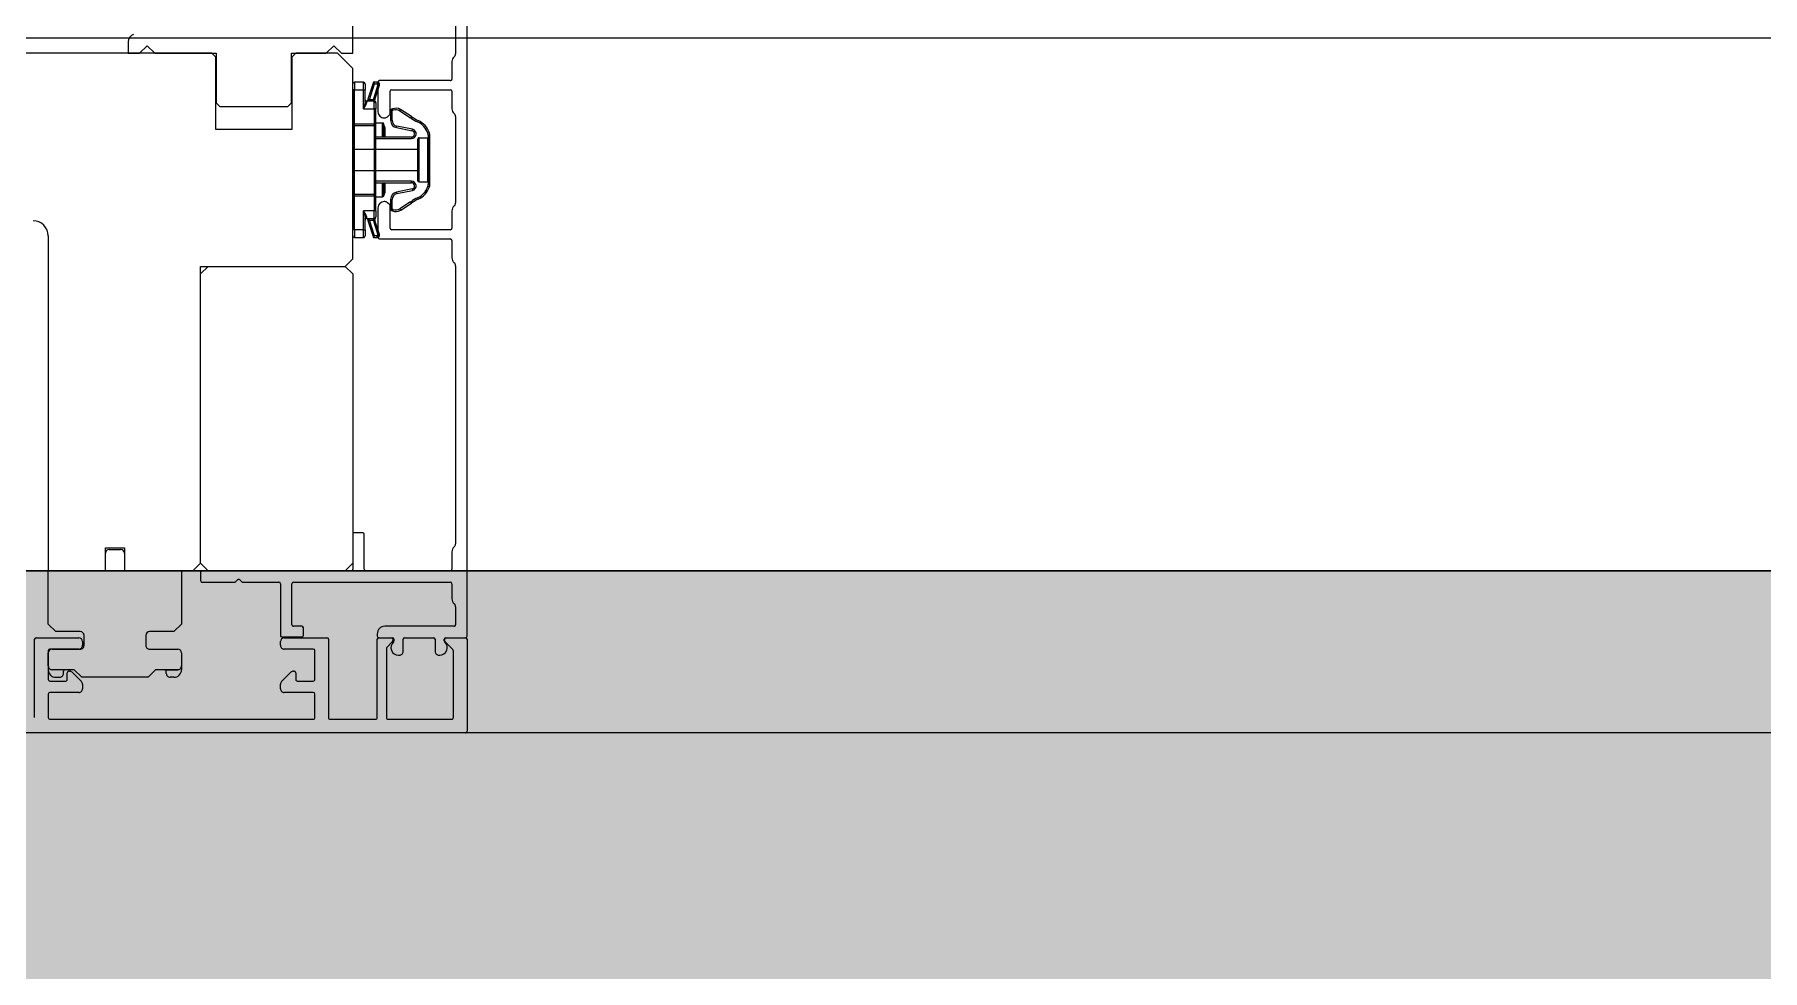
# Model space of a CAD drawing. Header units: metres. Extents: x 0.003 to 0.843, y 0.003 to 0.597.
# Drawn here: x 0.529424 to 0.533962, y 0.162189 to 0.164649 of the extents above; entities that cross this region are included whole.
import ezdxf

# ---------------------------------------------------------------- set-up
doc = ezdxf.new("R2010")
doc.units = ezdxf.units.M
for name, pattern in [('AUSGEZOGEN', [0]), ('STRICHLINIE', [19.049999999999997, 12.7, -6.35]), ('STRICHPUNKT', [25.4, 12.7, -6.35, 0, -6.35])]:
    doc.linetypes.add(name, pattern=pattern)
for name, color, linetype, lineweight in [('Bodenplatte', 7, 'AUSGEZOGEN', 18), ('Decke', 7, 'AUSGEZOGEN', 35), ('Fenster', 7, 'AUSGEZOGEN', 18), ('Wand Beton bewehrt', 7, 'AUSGEZOGEN', 35)]:
    doc.layers.add(name, color=color, linetype=linetype, lineweight=lineweight)

msp = doc.modelspace()

# ---------------------------------------------------------------- hatches: boundary and pattern name
at = {"layer": 'Bodenplatte', "linetype": 'AUSGEZOGEN', "lineweight": 13}
msp.add_hatch(color=71, dxfattribs=at).paths.add_polyline_path([(0.3183599929511546, 0.1632399964183569), (0.3183599929511546, 0.1616399964541197), (0.6303599859774118, 0.1616399964541197), (0.6303599859774118, 0.1632399964183569)])

# ---------------------------------------------------------------- linework, layer by layer
at = {"layer": 'Bodenplatte', "color": 92, "linetype": 'STRICHLINIE', "lineweight": 18}
msp.add_line((0.6303599859774118, 0.1632399964183569), (0.3183599929511546, 0.1632399964183569), dxfattribs=at)
at = {"layer": 'Decke', "color": 92, "linetype": 'STRICHPUNKT', "lineweight": 18}
msp.add_line((0.6303599859774118, 0.1632399964183569), (0.3183599929511546, 0.1632399964183569), dxfattribs=at)
at = {"layer": 'Fenster', "color": 7, "linetype": 'AUSGEZOGEN', "lineweight": 13}
for p, q in [((0.5302599724494925, 0.1645999891853803), (0.5302599731452542, 0.1649999891764383)), ((0.5305599689498419, 0.1630679886951812), (0.5305599723034137, 0.1649959886550364)), ((0.530529795037991, 0.1648659887104314), (0.5305299716122129, 0.1645987349471361)), ((0.529669972515517, 0.1646303661224829), (0.5296699724626809, 0.1645999902116282)), ((0.5296999724620102, 0.1645999901594464), (0.5297199724963512, 0.1646199901242108)), ((0.5297199724963512, 0.1646199901242108), (0.5297399724611159, 0.1645999900898701)), ((0.5301899724510573, 0.1645999893071376), (0.5302099724853983, 0.1646199892719028)), ((0.5302099724853983, 0.1646199892719028), (0.530229972450163, 0.1645999892375621)), ((0.5298899724577631, 0.1645999898290416), (0.5290999724821988, 0.1645999912049847)), ((0.5296699724626809, 0.1645999902116282), (0.5296999724620102, 0.1645999901594464)), ((0.5297399724611159, 0.1645999900898701), (0.5299009724575172, 0.1645999898098262)), ((0.5298999724401456, 0.164589989811871), (0.5298899724577631, 0.1645999898290416)), ((0.5298999721096588, 0.1643999898161183), (0.5298999724401456, 0.164589989811871)), ((0.5299009724575172, 0.1645999898098262), (0.5299009722313948, 0.1644699898127319)), ((0.5300989722269689, 0.1644699894683299), (0.5300989724530915, 0.1645999894654237)), ((0.5300989724530915, 0.1645999894654237), (0.5301899724510573, 0.1645999893071376)), ((0.5301099724528455, 0.1645999894463726), (0.5300999724356749, 0.1645899894639897)), ((0.5300999724356749, 0.1645899894639897), (0.530099972105188, 0.1643999894682375)), ((0.5302199724526907, 0.1645999892544792), (0.5301099724528455, 0.1645999894463726)), ((0.5302599723822204, 0.1645599891855941), (0.5302199724526907, 0.1645999892544792)), ((0.530229972450163, 0.1645999892375621), (0.5302599724494925, 0.1645999891853803)), ((0.5302599715125182, 0.1640599891956254), (0.5302599723822204, 0.1645599891855941)), ((0.5305199715768849, 0.1645782410634097), (0.5305199714970861, 0.1645322410644381)), ((0.5302599714681053, 0.1645039083174234), (0.5302599714960099, 0.1645199083170656)), ((0.5302639715028967, 0.1645239083099996), (0.5302639714680158, 0.1645039083104466)), ((0.5302879715023603, 0.1645239082681424), (0.5302639715028967, 0.1645239083099996)), ((0.5302879714674792, 0.1645039082685894), (0.5302879715023603, 0.1645239082681424)), ((0.530291971495295, 0.1645199082612553), (0.5302919714673898, 0.1645039082616131)), ((0.5303142320869751, 0.1645239082223421), (0.5302996745813453, 0.1644791453213657)), ((0.5303034784785885, 0.1644779082421255), (0.530317137443103, 0.1645199082173649)), ((0.5303258734397129, 0.1645172896658701), (0.5303137856982156, 0.164480121047192)), ((0.5303239715015557, 0.1645239082053559), (0.5303142320869751, 0.1645239082223421)), ((0.5303142320869751, 0.1645239082223421), (0.530317137443103, 0.1645199082173649)), ((0.530317137443103, 0.1645199082173649), (0.5303239714945794, 0.1645199082054455)), ((0.530317589595459, 0.1644788839679518), (0.5303296773369561, 0.16451605258663)), ((0.5303239715015557, 0.1645239082053559), (0.5303239714945794, 0.1645199082054455)), ((0.5303296773369561, 0.16451605258663), (0.5303258734397129, 0.1645172896658701)), ((0.5303259714051068, 0.1645242414019613), (0.5303259712693639, 0.1644462414041395)), ((0.5305159714902364, 0.1645282410714663), (0.5303299714119734, 0.1645282413949094)), ((0.5299009722313948, 0.1644699898127319), (0.5299109722137773, 0.1644599897955618)), ((0.530088972209798, 0.1644599894859476), (0.5300989722269689, 0.1644699894683299)), ((0.5302599714681053, 0.1645039083174234), (0.5302599713115473, 0.1644141419279395)), ((0.5302639714680158, 0.1645039083104466), (0.5302599714681053, 0.1645039083174234)), ((0.530263971311458, 0.1644141419209641), (0.5302639714680158, 0.1645039083104466)), ((0.5302639714680158, 0.1645039083104466), (0.5302879714674792, 0.1645039082685894)), ((0.5302879713802764, 0.164453908269707), (0.5302879714674792, 0.1645039082685894)), ((0.5302879714674792, 0.1645039082685894), (0.5302919714673898, 0.1645039082616131)), ((0.5302915465979681, 0.1644677762110109), (0.5302905704868763, 0.1644633118886191)), ((0.5302919714113856, 0.1644717968061509), (0.5302915465979681, 0.1644677762110109)), ((0.5302919714113856, 0.1644717968061509), (0.5302919714673898, 0.1645039082616131)), ((0.5302931695743422, 0.1644617446135117), (0.5302951217874416, 0.1644654648801857)), ((0.5302951217874416, 0.1644654648801857), (0.5302959714060964, 0.1644688153752718)), ((0.5303159714145317, 0.1644739082204265), (0.5302959714149788, 0.1644739082553074)), ((0.5302959714149788, 0.1644739082553074), (0.5302959714060964, 0.1644688153752718)), ((0.5302996745813453, 0.1644791453213657), (0.5302988699560496, 0.1644766711775569)), ((0.5302996745813453, 0.1644791453213657), (0.5303034784785885, 0.1644779082421255)), ((0.5303026738554502, 0.164476671170923), (0.5303034784785885, 0.1644779082421255)), ((0.5303133977625559, 0.1644779082248256), (0.5303034784785885, 0.1644779082421255)), ((0.530317395627629, 0.1644777775567687), (0.5303133977625559, 0.1644779082248256)), ((0.5303133977625559, 0.1644779082248256), (0.5303134350167945, 0.1644773705421667)), ((0.5303134350167945, 0.1644773705421667), (0.5303137785099068, 0.1644765515876225)), ((0.5303137785099068, 0.1644765515876225), (0.5303145894991322, 0.1644756736536638)), ((0.530317589595459, 0.1644788839679518), (0.5303137856982156, 0.164480121047192)), ((0.5303145894991322, 0.1644756736536638), (0.5303159714161504, 0.1644748364227303)), ((0.5303159714161504, 0.1644748364227303), (0.5303159714145317, 0.1644739082204265)), ((0.5303159713796504, 0.1644539082208734), (0.5303159714145317, 0.1644739082204265)), ((0.530315991786921, 0.1644748401616981), (0.5303170509607387, 0.1644749355528839)), ((0.5303170509607387, 0.1644749355528839), (0.5303179205125604, 0.1644748520072508)), ((0.5303174142542794, 0.164477239874142), (0.530317395627629, 0.1644777775567687)), ((0.5303175860001215, 0.1644764209198979), (0.5303174142542794, 0.164477239874142)), ((0.5303179914939686, 0.1644755429866459), (0.5303175860001215, 0.1644764209198979)), ((0.5303179205125604, 0.1644748520072508), (0.530318882786603, 0.1644745075961737)), ((0.5303186824517476, 0.1644747057569175), (0.5303179914939686, 0.1644755429866459)), ((0.530318882786603, 0.1644745075961737), (0.5303195284369814, 0.164473594260055)), ((0.5303195284369814, 0.164473594260055), (0.5303198555897511, 0.1644727202155746)), ((0.5303198555897511, 0.1644727202155746), (0.5303199713046567, 0.1644717937518217)), ((0.5303199714074661, 0.1644699082135394), (0.5303199714107039, 0.164471764618148)), ((0.5303199714074661, 0.1644699082135394), (0.5303199713795611, 0.1644539082138972)), ((0.5303579712610739, 0.1644418982026773), (0.5303579713627342, 0.1645002413471229)), ((0.5303619713696213, 0.1645042413400574), (0.5305159714484907, 0.1645042410717424)), ((0.5305199714414253, 0.1645002410648558), (0.5305199713611988, 0.1644542410658837)), ((0.5299109722137773, 0.1644599897955618), (0.530088972209798, 0.1644599894859476)), ((0.5302894375728364, 0.1644590479544059), (0.5302879713802764, 0.164453908269707)), ((0.5302879713802764, 0.164453908269707), (0.5302909037549383, 0.1644581913373063)), ((0.5302879713802764, 0.164453908269707), (0.5303159713796504, 0.1644539082208734)), ((0.5302905704868763, 0.1644633118886191), (0.5302894375728364, 0.1644590479544059)), ((0.5302909037549383, 0.1644581913373063), (0.5302931695743422, 0.1644617446135117)), ((0.5303199713795611, 0.1644539082138972), (0.5303159713796504, 0.1644539082208734)), ((0.5303159713796504, 0.1644539082208734), (0.5303159713102957, 0.1644141418302729)), ((0.5303199713102063, 0.1644141418232967), (0.5303199713795611, 0.1644539082138972)), ((0.5303419712411014, 0.1644302413765927), (0.530343829105436, 0.1644302413733522)), ((0.5303509001781975, 0.1644331702931427), (0.5303567996832911, 0.1644390697776576)), ((0.5303589714291644, 0.1644493357939205), (0.5303589713853408, 0.1644242084482326)), ((0.5303589714291644, 0.1644493357939205), (0.5303629714290751, 0.1644493357869447)), ((0.5303589713853408, 0.1644242084482326), (0.5303629713852518, 0.1644242084412563)), ((0.530364177216476, 0.1644540519971911), (0.5303615769851938, 0.1644530848569025)), ((0.5303629714290751, 0.1644493357869447), (0.5303615769851938, 0.1644530848569025)), ((0.5303629714290751, 0.1644493357869447), (0.5303655716603572, 0.1644503029272337)), ((0.5303629713852518, 0.1644242084412563), (0.5303629714290751, 0.1644493357869447)), ((0.530364177216476, 0.1644540519971911), (0.5303655716603572, 0.1644503029272337)), ((0.5303642806338555, 0.1644540907880706), (0.5303656957612127, 0.1644503494762889)), ((0.5303845416642409, 0.1644525584811268), (0.5303825799532005, 0.1644490725538358)), ((0.5303854791303844, 0.164451996654469), (0.5303833299261151, 0.16444862309251)), ((0.5303833299261151, 0.16444862309251), (0.5304117486551034, 0.1644305182957419)), ((0.5304138978593722, 0.164433891857701), (0.5303854791303844, 0.164451996654469)), ((0.5304138978593722, 0.164433891857701), (0.5304117486551034, 0.1644305182957419)), ((0.5304152325338921, 0.1644329632062736), (0.5304128163947187, 0.1644297753745996)), ((0.5304317381609731, 0.1644231999067597), (0.5304301080040421, 0.1644195471560606)), ((0.5305299713252325, 0.1644337471473696), (0.5305299709294037, 0.1642067349555077)), ((0.530099972105188, 0.1643999894682375), (0.5298999721096588, 0.1643999898161183)), ((0.5302599713115473, 0.1644141419279395), (0.5302599709828495, 0.1642256744283223)), ((0.5302599713115473, 0.1644141419279395), (0.530263971311458, 0.1644141419209641)), ((0.5303159713102957, 0.1644141418302729), (0.530263971311458, 0.1644141419209641)), ((0.5302639713051371, 0.1644105175459713), (0.530263971311458, 0.1644141419209641)), ((0.5302639713051371, 0.1644105175459713), (0.5303159713039746, 0.1644105174552802)), ((0.5302639709890813, 0.1642292987963387), (0.5302639713051371, 0.1644105175459713)), ((0.5303199713102063, 0.1644141418232967), (0.5303159713102957, 0.1644141418302729)), ((0.5303159713039746, 0.1644105174552802), (0.5303159713102957, 0.1644141418302729)), ((0.5303159713039746, 0.1644105174552802), (0.5303159709879187, 0.1642292987056481)), ((0.5303199713159029, 0.1644174082147128), (0.5303374753171559, 0.1644174081841852)), ((0.5303199709815084, 0.1642256743236794), (0.5303199713102063, 0.1644141418232967)), ((0.5304139712483991, 0.1643799077648005), (0.5303199712505006, 0.1643799079287424)), ((0.5303199712435241, 0.1643759079288316), (0.5304139712414229, 0.1643759077648902)), ((0.530337475251753, 0.1643799078982143), (0.5303374753171559, 0.1644174081841852)), ((0.5303378418961326, 0.1644174081835459), (0.5303383714314076, 0.1644174081826218)), ((0.5303383714314076, 0.1644174081826218), (0.5303389044585378, 0.1644174081816928)), ((0.5303389044585378, 0.1644174081816928), (0.5303391825951833, 0.1644174081812076)), ((0.5303393547023553, 0.164417408180907), (0.5303393546369528, 0.1643799078949365)), ((0.5303393547023553, 0.164417408180907), (0.5303396036726531, 0.1644174081804731)), ((0.5303438506802604, 0.164405739559652), (0.5303396036726531, 0.1644174081804731)), ((0.5303438506352085, 0.1643799078870948), (0.5303438506802604, 0.164405739559652)), ((0.5303439712938229, 0.1644050555191703), (0.530343971249964, 0.1643799078868847)), ((0.530374983992114, 0.1644046099266516), (0.5303757814706699, 0.1644085296239919)), ((0.530374983992114, 0.1644046099266516), (0.5304156260308786, 0.1643963411365953)), ((0.5304164235094346, 0.1644002608339356), (0.5303757814706699, 0.1644085296239919)), ((0.5304139712483991, 0.1643799077648005), (0.5304139712414229, 0.1643759077648902)), ((0.5304156260308786, 0.1643963411365953), (0.5304164235094346, 0.1644002608339356)), ((0.530429971237577, 0.1643739075504568), (0.5304299710492187, 0.1642659075528705)), ((0.5304339710421532, 0.1642619075459839), (0.5304339712444637, 0.1643779075433909)), ((0.5304339712444637, 0.1643779075433909), (0.530455971243972, 0.1643779075050216)), ((0.530455971243972, 0.1643779075050216), (0.5304619712543022, 0.1643839074944236)), ((0.530455971243972, 0.1643779075050216), (0.5304559710416614, 0.1642619075076145)), ((0.5304609360876921, 0.1643910354604186), (0.5304571431213747, 0.1643897652613005)), ((0.5304619712556571, 0.1643846844299488), (0.5304579712557466, 0.164384684436925)), ((0.5304579712557466, 0.164384684436925), (0.5304579710297976, 0.1642551307319441)), ((0.5304619710297082, 0.1642551307249683), (0.5304619712556571, 0.1643846844299488)), ((0.5302599711960314, 0.164347907847527), (0.5304299711922316, 0.1643479075510377)), ((0.5302599710983643, 0.164291907848779), (0.5304299710945642, 0.1642919075522896)), ((0.530413971046089, 0.1642639080542031), (0.5303199710481903, 0.164263908218144)), ((0.5303199710412141, 0.1642599082182342), (0.5304139710391131, 0.1642599080542928)), ((0.5303374749770645, 0.1642224081885438), (0.5303374750424668, 0.1642599081877056)), ((0.5303393544276662, 0.1642599081844283), (0.530339354362264, 0.1642224081852665)), ((0.5303438503808708, 0.1642340767908391), (0.5303438504259218, 0.1642599081765871)), ((0.5303439710406778, 0.1642599081763761), (0.5303439709968193, 0.1642347608309001)), ((0.5304156276824995, 0.1642434556264475), (0.53037498369663, 0.1642351865878836)), ((0.5303757811615135, 0.1642312668877621), (0.5304164251473833, 0.1642395359263255)), ((0.5304139710391131, 0.1642599080542928), (0.530413971046089, 0.1642639080542031)), ((0.5304156276824995, 0.1642434556264475), (0.5304164251473833, 0.1642395359263255)), ((0.5304339710421532, 0.1642619075459839), (0.5304559710416614, 0.1642619075076145)), ((0.5304559710416614, 0.1642619075076145), (0.5304619710310627, 0.1642559074972847)), ((0.5304609357245365, 0.1642487793545606), (0.5304571427856601, 0.1642500496356179)), ((0.5304619710297082, 0.1642551307249683), (0.5304579710297976, 0.1642551307319441)), ((0.53026397098276, 0.164225674421346), (0.5302599709828495, 0.1642256744283223)), ((0.5302599709828495, 0.1642256744283223), (0.5302599708262922, 0.1641359083256489)), ((0.5303159709879187, 0.1642292987056481), (0.5302639709890813, 0.1642292987963387)), ((0.53026397098276, 0.164225674421346), (0.5302639709890813, 0.1642292987963387)), ((0.53026397098276, 0.164225674421346), (0.5303159709815978, 0.1642256743306553)), ((0.5302639708262028, 0.1641359083186726), (0.53026397098276, 0.164225674421346)), ((0.5303159709815978, 0.1642256743306553), (0.5303159709879187, 0.1642292987056481)), ((0.5303199709815084, 0.1642256743236794), (0.5303159709815978, 0.1642256743306553)), ((0.5303159709815978, 0.1642256743306553), (0.5303159709122435, 0.1641859082268639)), ((0.530319970912154, 0.1641859082198885), (0.5303199709815084, 0.1642256743236794)), ((0.5303199709758118, 0.1642224082190724), (0.5303374749770645, 0.1642224081885438)), ((0.5303259708310338, 0.1641942414084142), (0.5303259706954301, 0.1641162414105925)), ((0.5303383710913167, 0.1642224081869813), (0.5303378415560417, 0.1642224081879049)), ((0.5303389041184471, 0.1642224081860514), (0.5303383710913167, 0.1642224081869813)), ((0.5303391822550924, 0.1642224081855661), (0.5303389041184471, 0.1642224081860514)), ((0.5303396033325621, 0.1642224081848322), (0.5303393543622644, 0.1642224081852665)), ((0.5303438503808708, 0.1642340767908391), (0.5303396033325621, 0.1642224081848322)), ((0.5303438287227668, 0.1642102413770776), (0.5303419708584323, 0.1642102413803005)), ((0.5303567992699096, 0.1642014129276504), (0.5303508997853397, 0.1642073124326885)), ((0.5303579707365489, 0.1641402413541096), (0.5303579708378529, 0.1641985844985548)), ((0.5303589710214955, 0.1642155881221561), (0.5303589709777058, 0.164190480380199)), ((0.5303589710214955, 0.1642155881221561), (0.5303629710214062, 0.1642155881151798)), ((0.5303629709776164, 0.1641904803732228), (0.5303629710214062, 0.1642155881151798)), ((0.53037498369663, 0.1642351865878836), (0.5303757811615135, 0.1642312668877621)), ((0.530411697090278, 0.1642092587166203), (0.5303834420074536, 0.1641912583129147)), ((0.5303855911999551, 0.1641878847434582), (0.5304138462827797, 0.1642058851471639)), ((0.5304138462827797, 0.1642058851471639), (0.530411697090278, 0.1642092587166203)), ((0.5304151908026543, 0.1642068212582604), (0.5304127727061777, 0.1642100076054967)), ((0.5304317379197336, 0.1642166159034923), (0.5304301077812132, 0.1642202686624068)), ((0.5303159709122435, 0.1641859082268639), (0.5302879709128692, 0.1641859082756978)), ((0.5302879708256665, 0.1641359082768154), (0.5302879709128692, 0.1641859082756978)), ((0.5302906814479885, 0.1641819563973086), (0.5302879709128692, 0.1641859082756978)), ((0.5302879709128692, 0.1641859082756978), (0.5302893261756043, 0.1641811660249391)), ((0.5302893261756043, 0.1641811660249391), (0.5302905691562221, 0.1641765079813227)), ((0.5302905691562221, 0.1641765079813227), (0.5302916273905401, 0.1641715663821173)), ((0.5302931674187025, 0.1641780746917648), (0.5302906814479885, 0.1641819563973086)), ((0.5302916273905401, 0.1641715663821173), (0.5302919708815812, 0.1641680197253013)), ((0.530291970825577, 0.1641359082698391), (0.5302919708815812, 0.1641680197253013)), ((0.5302952838973932, 0.1641739566902743), (0.5302931674187025, 0.1641780746917648)), ((0.5302959708866916, 0.1641710011422284), (0.5302952838973932, 0.1641739566902743)), ((0.5302959708866916, 0.1641710011422284), (0.5302959708778093, 0.1641659082621927)), ((0.5302959708778093, 0.1641659082621927), (0.5303159708773623, 0.1641659082273109)), ((0.5302988694092425, 0.1641631453298333), (0.5302996740259082, 0.1641606711832173)), ((0.5302996740259082, 0.1641606711832173), (0.5303034779274667, 0.1641619082491889)), ((0.5302996740259082, 0.1641606711832173), (0.5303142313754001, 0.1641159082314625)), ((0.5303034779274667, 0.1641619082491889), (0.5303026733086437, 0.1641631453231985)), ((0.5303034779274667, 0.1641619082491889), (0.5303133972114339, 0.1641619082318889)), ((0.5303171367454805, 0.1641199082263056), (0.5303034779274667, 0.1641619082491889)), ((0.5303134345103154, 0.1641624461234192), (0.5303133972114339, 0.1641619082318889)), ((0.5303133972114339, 0.1641619082318889), (0.530317395076963, 0.1641620388860015)), ((0.5303137783158441, 0.1641632654147357), (0.5303134345103154, 0.1641624461234192)), ((0.5303145105670021, 0.1641640780611415), (0.5303137783158441, 0.1641632654147357)), ((0.530313785139375, 0.1641596954081697), (0.5303175890409335, 0.1641609324741417)), ((0.530313785139375, 0.1641596954081697), (0.530325872751224, 0.1641225267473283)), ((0.5303153504813832, 0.1641646603685577), (0.5303145105670021, 0.1641640780611415)), ((0.5303159708757434, 0.1641649800250075), (0.5303153504813832, 0.1641646603685577)), ((0.530319970912154, 0.1641859082198885), (0.5303159709122435, 0.1641859082268639)), ((0.5303159708773623, 0.1641659082273109), (0.5303159709122435, 0.1641859082268639)), ((0.5303159708773623, 0.1641659082273109), (0.5303159708757434, 0.1641649800250075)), ((0.5303170504439655, 0.1641648808912101), (0.5303159912474765, 0.164164976285791)), ((0.530317919975953, 0.1641649644344507), (0.5303170504439655, 0.1641648808912101)), ((0.530317395076963, 0.1641620388860015), (0.530317413726873, 0.1641625767775645)), ((0.530317413726873, 0.1641625767775645), (0.5303175856303515, 0.1641633960691802)), ((0.5303175856303515, 0.1641633960691802), (0.530317951756639, 0.164164208716225)), ((0.5303296766527826, 0.1641237638133007), (0.5303175890409335, 0.1641609324741417)), ((0.5303188822473427, 0.1641653088414087), (0.530317919975953, 0.1641649644344507)), ((0.530317951756639, 0.164164208716225), (0.5303183717143376, 0.1641647910243733)), ((0.5303183717143376, 0.1641647910243733), (0.5303186819117948, 0.164165110681362)), ((0.5303186819117965, 0.1641651106813638), (0.5303188822473427, 0.1641653088414087)), ((0.5303195680770065, 0.1641663024853392), (0.5303188822473427, 0.1641653088414087)), ((0.5303199208042104, 0.1641674208656327), (0.5303195680770065, 0.1641663024853392)), ((0.5303199707748628, 0.1641680226819645), (0.5303199208042104, 0.1641674208656327)), ((0.530319970912154, 0.1641859082198885), (0.530319970884249, 0.1641699082202458)), ((0.5303199708810111, 0.1641680518156377), (0.530319970884249, 0.1641699082202458)), ((0.5303629709776164, 0.1641904803732228), (0.5303589709777058, 0.164190480380199)), ((0.5303615759679557, 0.1641867315137525), (0.5303629709776164, 0.1641904803732228)), ((0.5303615759679557, 0.1641867315137525), (0.5303641779257704, 0.1641857632842635)), ((0.5303655729354313, 0.1641895121437337), (0.5303629709776164, 0.1641904803732228)), ((0.5303641779257704, 0.1641857632842635), (0.5303655729354313, 0.1641895121437337)), ((0.5303642793005513, 0.1641857252483869), (0.5303656945851685, 0.1641894665006821)), ((0.5303852163834105, 0.16418765173364), (0.5303831421542178, 0.1641910719050602)), ((0.5303855911999551, 0.1641878847434582), (0.5303834420074536, 0.1641912583129147)), ((0.5305199708950384, 0.1641862410717813), (0.5305199708152397, 0.1641402410728101)), ((0.5294599716359968, 0.1641199905878535), (0.5294599701017852, 0.1632399906075243)), ((0.5302599707983874, 0.1641199083260067), (0.5302599708262922, 0.1641359083256489)), ((0.5302639708262028, 0.1641359083186726), (0.5302599708262922, 0.1641359083256489)), ((0.5302879708256665, 0.1641359082768154), (0.5302639708262028, 0.1641359083186726)), ((0.5302639708262028, 0.1641359083186726), (0.5302639707913218, 0.1641159083191197)), ((0.5302639707913218, 0.1641159083191197), (0.5302879707907853, 0.1641159082772624)), ((0.5302879708256665, 0.1641359082768154), (0.530291970825577, 0.1641359082698391)), ((0.5302879707907853, 0.1641159082772624), (0.5302879708256665, 0.1641359082768154)), ((0.530291970825577, 0.1641359082698391), (0.530291970797672, 0.1641199082701965)), ((0.5303142313754001, 0.1641159082314625), (0.5303171367454805, 0.1641199082263056)), ((0.5303142313754001, 0.1641159082314625), (0.5303239707899805, 0.1641159082144764)), ((0.5303239707969569, 0.1641199082143872), (0.5303171367454805, 0.1641199082263056)), ((0.5303239707899805, 0.1641159082144764), (0.5303239707969569, 0.1641199082143872)), ((0.5303296766527826, 0.1641237638133007), (0.530325872751224, 0.1641225267473283)), ((0.5303299706883812, 0.1641122414037295), (0.5305159707666443, 0.164112241080114)), ((0.5305159708083903, 0.1641362410798379), (0.5303619707295204, 0.1641362413472602)), ((0.5305199707595787, 0.164108241073227), (0.5305199706793523, 0.1640622410742553)), ((0.5302399714781773, 0.1640399892308974), (0.5302599715125182, 0.1640599891956254)), ((0.529859970128726, 0.1632599899100133), (0.5298599714854616, 0.1640399898925776)), ((0.5298599701299359, 0.1632599899098123), (0.5298599714518832, 0.1640199898928236)), ((0.5298599714518832, 0.1640199898928236), (0.5298799714862242, 0.1640399898575884)), ((0.5298599714854616, 0.1640399898925776), (0.5302399714781773, 0.1640399892308974)), ((0.5298799714862242, 0.1640399898575884), (0.5302399714781773, 0.164039989231403)), ((0.5302399714781773, 0.164039989231403), (0.5302599714429422, 0.164019989197062)), ((0.5302599714429422, 0.164019989197062), (0.5302599701209946, 0.1632599892140502)), ((0.530529970643386, 0.1640417471557412), (0.5305299693714216, 0.1633104826448808)), ((0.5302599694185735, 0.1633359892123531), (0.5302599692585481, 0.1632439892144098)), ((0.5302859694249501, 0.1633399891670387), (0.5302639694254417, 0.1633399892053058)), ((0.5302899692578776, 0.163243989162227), (0.5302899694179029, 0.1633359891601713)), ((0.5296099700984321, 0.1632399903459159), (0.5296099702030758, 0.1632999903445749)), ((0.5296099702030758, 0.1632999903445749), (0.5296599702019728, 0.163299990257372)), ((0.5296099700967833, 0.1632399903459159), (0.529609970176796, 0.1632859903448275)), ((0.5296199701939663, 0.1632959903272095), (0.5296349701936309, 0.1632959903011188)), ((0.5296349701936309, 0.1632959903011188), (0.5296499701932958, 0.1632959902750272)), ((0.5296599702019728, 0.163299990257372), (0.5296599700995293, 0.1632399902587131)), ((0.5296599701756783, 0.1632859902578571), (0.5296599700956657, 0.1632399902589455)), ((0.5305199693360931, 0.1632899887611547), (0.5305199692563031, 0.1632439887621837)), ((0.5294599701017852, 0.1632399906075243), (0.5296099700984321, 0.1632399903459159)), ((0.5294599698565661, 0.1630999906103466), (0.529459970100136, 0.1632399906070632)), ((0.529459970100136, 0.1632399906070632), (0.5296099700967833, 0.1632399903459159)), ((0.5296599700995293, 0.1632399902587131), (0.529839970094385, 0.1632399899452858)), ((0.5296599700956657, 0.1632399902589455), (0.5298099700923128, 0.1632399899982716)), ((0.5298099700923128, 0.1632399899982716), (0.5298099698488493, 0.163099990001555)), ((0.529839970094385, 0.1632399899452858), (0.529859970128726, 0.1632599899100133)), ((0.5298799700947008, 0.1632399898754711), (0.5298599701299359, 0.1632599899098123)), ((0.53025596925168, 0.1632399892214567), (0.5298639692604425, 0.163239989903303)), ((0.5302399700866536, 0.1632399892492859), (0.5298799700947008, 0.1632399898754711)), ((0.5302599701209946, 0.1632599892140502), (0.5302399700866536, 0.1632399892492859)), ((0.5305159692494344, 0.1632399887692118), (0.5302939692508307, 0.1632399891553591)), ((0.5298599692535745, 0.1632359899103503), (0.5298599692153076, 0.163213989910842)), ((0.5298639692082605, 0.1632099899039741), (0.5299490696981684, 0.1632099897559497)), ((0.5299518981272678, 0.1632111613238786), (0.52995714079021, 0.1632164039685836)), ((0.529962797644333, 0.1632164039587433), (0.5299680402884834, 0.163211161296355)), ((0.5299708687136088, 0.1632099897180324), (0.5300659683780737, 0.1632099895526157)), ((0.5300699683710268, 0.1632059895457474), (0.530069968134468, 0.1630699895433468)), ((0.5300999681825006, 0.1630979894905381), (0.5300999683703563, 0.1632059894935656)), ((0.5301039683772245, 0.1632099894865183), (0.530515969197244, 0.1632099887698824)), ((0.5305199691901972, 0.1632059887629953), (0.530519969120407, 0.1631659887638893)), ((0.5305299690844407, 0.1631454948453752), (0.5305299690018085, 0.1630979887466933)), ((0.5294239694316276, 0.1628539906965025), (0.5294239697899445, 0.1630599906877979)), ((0.5294279697968128, 0.163063990680751), (0.5295399697943093, 0.1630639904859377)), ((0.5294799698213235, 0.1630799905759755), (0.5294599698565661, 0.1630999906103466)), ((0.5295439698196687, 0.1630799904645783), (0.5294799698213235, 0.1630799905759755)), ((0.5295539697568117, 0.1630439904481005), (0.5295539698020361, 0.1630699904474082)), ((0.5297159697990149, 0.1630699901656244), (0.5297159697537906, 0.1630439901663172)), ((0.5297899698145158, 0.1630799900367602), (0.5297259698161705, 0.1630799901480068)), ((0.5298099698488493, 0.163099990001555), (0.5297899698145158, 0.1630799900367602)), ((0.5300739681274206, 0.1630659895364779), (0.5301259681262585, 0.1630659894460287)), ((0.5300799692654766, 0.1630639895466602), (0.5301919692629731, 0.1630639893518469)), ((0.5301259681749616, 0.1630939894454037), (0.5301039681754535, 0.1630939894836697)), ((0.5301299681331265, 0.1630699894389823), (0.5301299681679146, 0.1630899894385353)), ((0.5301959692559264, 0.1630599893449785), (0.5301959688976088, 0.1628539893536836)), ((0.5303239689643723, 0.1630739891055469), (0.5303239689539359, 0.1630679891056811)), ((0.5303239697233721, 0.1628539891310379), (0.5303239700816895, 0.1630599891183547)), ((0.5303279689468889, 0.1630639890988132), (0.530363968946084, 0.1630639890361936)), ((0.5303279700885576, 0.1630639891113074), (0.5303599700878422, 0.1630639890556463)), ((0.5305259689949402, 0.1630939887537398), (0.5303439689987133, 0.1630939890703121)), ((0.5303679689390369, 0.1630599890293251), (0.5303679689318855, 0.1630558775732366)), ((0.5303919688828395, 0.1630279889882959), (0.5303919689385005, 0.1630599889875798)), ((0.5303959689453689, 0.1630639889805325), (0.5304719689436698, 0.1630639888483384)), ((0.530475968936623, 0.16305998884147), (0.530475968880962, 0.1630279888421851)), ((0.5304999689289349, 0.1630558773436351), (0.5304999689360863, 0.1630599887997242)), ((0.5305039689429544, 0.1630639887926773), (0.5305559689429737, 0.163063988702228)), ((0.5305059700845789, 0.1630639888097721), (0.5305559700834609, 0.1630639887228022)), ((0.5305599700764139, 0.1630599887159342), (0.530559969655478, 0.1628179887132647)), ((0.5294599697369579, 0.1630299906258497), (0.5294599696047637, 0.1629539909060664)), ((0.5294599696657328, 0.1629899906129563), (0.5294599697248725, 0.1630239906120514)), ((0.5295399697421275, 0.1630339904866082), (0.529463969743826, 0.1630339906188029)), ((0.529469969742043, 0.1630339905944343), (0.5295439697396409, 0.1630339904657181)), ((0.5295499697766919, 0.1630539904687676), (0.5295499697592977, 0.1630439904689911)), ((0.5297259697361729, 0.1630339901491471), (0.5297999697337711, 0.1630339900204304)), ((0.5298099697161534, 0.1630239900032598), (0.5298099696570134, 0.1629899900041642)), ((0.5300699692309122, 0.1630439895645018), (0.5300699692483061, 0.1630539895642773)), ((0.5301559692115958, 0.1630339894151362), (0.5300799692132945, 0.1630339895473308)), ((0.5301599690723544, 0.1629539896884844), (0.5301599692045488, 0.1630299894082678)), ((0.5303642127106185, 0.1630537464078089), (0.5303479700377743, 0.1630375037914701)), ((0.5303479700377743, 0.1630375037914701), (0.5303479697185681, 0.1628539890892926)), ((0.5303799688657139, 0.1630179890093919), (0.5303819688656691, 0.163017989005913)), ((0.5304859688633444, 0.163017988825015), (0.5304879688632997, 0.1630179888215362)), ((0.5305222126714545, 0.1630332608601462), (0.5305017274261707, 0.163053746176694)), ((0.5305239697189016, 0.1628539887831576), (0.5305239700233485, 0.1630290182164968)), ((0.5294599696657328, 0.1629899906128117), (0.5294599696483387, 0.1629799906131798)), ((0.5295039696469073, 0.1629799905366458), (0.5294699696481152, 0.1629799905957853)), ((0.5294999696469965, 0.1629799905436035), (0.5294699696481152, 0.1629799905957853)), ((0.5295279696463709, 0.1629799904949), (0.5294999696469965, 0.1629799905436035)), ((0.5294999696296027, 0.162969990543827), (0.5294999696400389, 0.1629759905436927)), ((0.5295099696031983, 0.1629539908190968), (0.5295099696345069, 0.1629719905403208)), ((0.5295139696413752, 0.1629759905332735), (0.5295158275053926, 0.1629759905300416)), ((0.529522898567952, 0.1629730615856197), (0.5295470406618081, 0.1629489194077783)), ((0.5295479696111357, 0.1629599904605593), (0.5295279696463709, 0.1629799904949)), ((0.5297419696415875, 0.162979990122667), (0.5297219696072465, 0.1629599901579022)), ((0.5297699696409617, 0.1629799900739645), (0.5297419696415875, 0.162979990122667)), ((0.529765969641051, 0.1629799900809212), (0.5297999696398431, 0.1629799900217817)), ((0.5297999696398431, 0.1629799900217817), (0.5297699696409617, 0.1629799900739645)), ((0.5297699696235677, 0.162969990074188), (0.529769969634004, 0.1629759900740533)), ((0.5298099696570134, 0.1629899900040196), (0.5298099696396197, 0.1629799900043877)), ((0.5300728979976679, 0.1629489184930994), (0.5300970401755095, 0.1629730605869559)), ((0.530104111248258, 0.1629759895067786), (0.5301059691122756, 0.1629759895035472)), ((0.5301099691052289, 0.1629719894966788), (0.5301099690739198, 0.1629539897754549)), ((0.5294639695977166, 0.1629499908991988), (0.5295059695963299, 0.1629499908261433)), ((0.5294799696131035, 0.1629599905788382), (0.5294899696124321, 0.1629599905614445)), ((0.529634969609191, 0.1629599903092307), (0.5295479696111357, 0.1629599904605593)), ((0.5295499695816314, 0.1629418483350292), (0.5295499695610059, 0.162929990471142)), ((0.5297219696072465, 0.1629599901579022), (0.529634969609191, 0.1629599903092307)), ((0.5297899696052786, 0.1629599900396229), (0.52977996960595, 0.1629599900570169)), ((0.5300699690326199, 0.1629299895666532), (0.5300699690532458, 0.1629418474305403)), ((0.5301139690668731, 0.1629499897685865), (0.5301559690654865, 0.1629499896955317)), ((0.5294599695386659, 0.162915990628002), (0.5294599694308226, 0.1628539906338838)), ((0.529539969543835, 0.1629199904887596), (0.5294639695455341, 0.1629199906209547)), ((0.5301559690133038, 0.1629199894172876), (0.5300799690150024, 0.1629199895494826)), ((0.5301599688984137, 0.1628539894163018), (0.5301599690062568, 0.1629159894104192)), ((0.5294639694236821, 0.1628499906270163), (0.5301559688916387, 0.1628499894233492)), ((0.5301999688905619, 0.1628499893468157), (0.5303199697165036, 0.1628499891380852)), ((0.5303519697115212, 0.1628499890824246), (0.5305199697120332, 0.1628499887902044)), ((0.53055596964861, 0.162813988720312), (0.5290639685414741, 0.1628139913155051)), ((0.559703987550092, 0.1628140010126736), (0.5305559696486193, 0.1628139940718666))]:
    msp.add_line(p, q, dxfattribs=at)
for centre, radius, start, end in [((0.5296899725150699, 0.1646303660876942), 1.999999955295141e-05, 107.9999003394146, 179.9999003386106), ((0.530535971576527, 0.1645782410356532), 1.599999964234592e-05, 127.9797730511257, 179.9999006022655), ((0.5305199716124366, 0.1645987349644828), 9.999999776489971e-06, 307.9797730511822, 9.939406766616797e-05), ((0.5302639714959206, 0.1645199083100883), 3.999999910593043e-06, 89.99990007333079, 179.9999003386106), ((0.5302879714953843, 0.1645199082682315), 3.99999991059303e-06, 9.966138939567454e-05, 89.99990007174051), ((0.5303239714910912, 0.1645179082054901), 1.999999955296563e-06, 341.9847682077757, 89.99990007015023), ((0.5303239714910912, 0.1645179082054901), 5.999999865889514e-06, 341.9847682076999, 89.99990007333079), ((0.5303299714050175, 0.1645242413949985), 3.999999910625775e-06, 89.99990036594181, 179.9999002691513), ((0.5305159714971758, 0.1645322410713765), 3.999999910534825e-06, 269.9999006060737, 9.939773446445252e-05), ((0.5302959714219552, 0.1644779082552176), 3.999999910592948e-06, 179.9999003386106, 269.9999000733308), ((0.5302950660588065, 0.1644779082567969), 3.999999910595404e-06, 276.4980075975986, 341.9847682076619), ((0.5303213934927026, 0.1644776468887107), 7.999999821184565e-06, 161.9847682074729, 178.1279848599899), ((0.5303159714075558, 0.1644699082205156), 3.999999910593036e-06, 9.966138939567454e-05, 89.99990007174051), ((0.5303213934927026, 0.1644776468887107), 3.999999910594159e-06, 161.984768207662, 178.1279848597913), ((0.5303619713626452, 0.1645002413401466), 3.999999910607585e-06, 89.99990007333079, 179.999900072004), ((0.5305159714415147, 0.1645002410718315), 3.999999910534825e-06, 9.99279960037514e-05, 89.99990007333079), ((0.5303419712690065, 0.1644462413762348), 1.599999964235758e-05, 179.999900072004, 269.9999000729333), ((0.5303438291228763, 0.1644402413731285), 9.99999977655534e-06, 269.9999000739669, 314.9999000729073), ((0.5303539712611613, 0.1644418982096535), 3.999999912807534e-06, 314.9999000699837, 9.99279960037514e-05), ((0.5303629714290751, 0.1644493357869445), 3.999999910593029e-06, 110.4023798462059, 179.9999003386106), ((0.5303789713848942, 0.1644242084133511), 1.999999955296528e-05, 179.9999003386106, 258.4999000726725), ((0.5303789713848942, 0.1644242084133511), 1.599999964237213e-05, 179.9999003386106, 258.4999000728402), ((0.5303572049970694, 0.1644727973469785), 1.999999955350347e-05, 290.4023798468439, 290.7188050716828), ((0.5303727713979988, 0.1644316429173799), 2.399999946355824e-05, 60.63129839820161, 110.7188050713061), ((0.5303572049970718, 0.164472797346972), 2.399999945733189e-05, 290.4023798470128, 290.7188050715187), ((0.5303727713979988, 0.1644316429173799), 1.999999955296553e-05, 60.63129839826082, 110.7188050712686), ((0.5303747331090392, 0.1644351288446709), 1.599999964238309e-05, 57.49990007267953, 60.63129839790563), ((0.5303747331090392, 0.1644351288446709), 1.999999955301923e-05, 57.49990007288841, 60.63129839798363), ((0.530403151838027, 0.1644170240479029), 1.599999964240432e-05, 52.84058075797194, 57.49990007267953), ((0.5304659714565236, 0.164499907671427), 8.799999803304931e-05, 232.840580758112, 245.9496527233186), ((0.530403151838027, 0.1644170240479029), 1.999999955300754e-05, 52.84058075801996, 57.49990007284569), ((0.5304659714565236, 0.164499907671427), 8.399999812245445e-05, 232.8405807581187, 245.9496527233954), ((0.5304097310424051, 0.1643738877723298), 4.999999888241292e-05, 18.5148109009005, 65.94965272335087), ((0.5304097310424051, 0.1643738877723298), 5.399999879300608e-05, 18.51481090094948, 65.94965272333653), ((0.5305359713608409, 0.1644542410379781), 1.599999964235303e-05, 179.999900072004, 232.0200276275598), ((0.530519971325456, 0.1644337471648095), 9.999999776487525e-06, 9.99243486638103e-05, 52.02002762799549), ((0.5303419712938678, 0.1644050555226585), 1.999999955296517e-06, 9.966138939567454e-05, 19.9999000730278), ((0.5304139712628752, 0.1643882077646144), 1.22999997250736e-05, 269.9999000731756, 78.4999000726632), ((0.5304139712628752, 0.1643882077646144), 8.29999981448055e-06, 269.9999000731009, 78.49990007294384), ((0.5304339712374877, 0.16437390754348), 3.999999910593034e-06, 89.99990007333079, 179.9999003386106), ((0.5304419712561044, 0.1643846844648296), 1.599999964237221e-05, 9.966138939567454e-05, 18.51481090096218), ((0.5304419712561044, 0.1643846844648296), 1.999999955296207e-05, 9.966138939567454e-05, 18.51481090098103), ((0.5304139710246204, 0.1642515984327605), 1.230962144203016e-05, 281.4999000729745, 89.99990007325202), ((0.5304139710246204, 0.1642515984327605), 8.309621531437148e-06, 281.4999000735953, 89.99990007244858), ((0.5304339710491296, 0.1642659075458941), 3.999999910593034e-06, 179.9999003386106, 269.9999000717405), ((0.5304097310497072, 0.1642659281488399), 4.9999998882413e-05, 294.0500584963836, 341.4839513234039), ((0.5304097310497072, 0.1642659281488399), 5.399999879300607e-05, 294.0500584962797, 341.4839513234085), ((0.5304419710301551, 0.1642551307598491), 1.599999964237283e-05, 341.4839513231809, 9.966138939567454e-05), ((0.5304419710301551, 0.1642551307598491), 1.999999955296809e-05, 341.4839513233131, 9.966138939567454e-05), ((0.530341970830676, 0.1641942413806577), 1.599999964235758e-05, 89.99990060567615, 179.9999006022655), ((0.5303438287054191, 0.1642002413773011), 9.999999776554209e-06, 44.99990060659307, 89.99990060575566), ((0.5303419709968642, 0.1642347608343879), 1.999999955296517e-06, 339.9999000731561, 9.966138939567454e-05), ((0.53035397083794, 0.1641985845054932), 3.999999912818794e-06, 9.939040073260467e-05, 44.99990060749271), ((0.5303789710210486, 0.164215588087275), 1.999999955296699e-05, 101.4999000728522, 179.9999003386106), ((0.5303789710210486, 0.164215588087275), 1.599999964237398e-05, 101.4999000731639, 179.9999003386106), ((0.5304031003202713, 0.1642227529944447), 1.599999964234915e-05, 302.4999000729777, 307.1946065938453), ((0.5304659708286636, 0.1641399079662837), 8.79999980330475e-05, 114.0500584962885, 127.1946065935465), ((0.5304031003202713, 0.1642227529944438), 1.999999955298317e-05, 302.4999000728465, 307.1946065936706), ((0.5304659708286636, 0.1641399079662837), 8.399999812245344e-05, 114.0500584962738, 127.1946065934418), ((0.5305359708946807, 0.1641862410440253), 1.599999964234592e-05, 127.9797730511257, 179.9999006022655), ((0.5305199709301085, 0.1642067349718681), 9.999999294884168e-06, 307.9797787051656, 9.373641479230302e-05), ((0.5294199716368911, 0.1641199906576152), 3.999999910593032e-05, 9.99279960037514e-05, 89.99990007301274), ((0.530295970870833, 0.1641619082622814), 3.999999910593063e-06, 89.99990007174051, 179.9999003386106), ((0.5302950655076846, 0.1641619082638607), 3.999999910595404e-06, 18.01503193866271, 83.50179254691952), ((0.5303213929424921, 0.1641621695401135), 7.999999821185649e-06, 181.8718152857786, 198.0150319381709), ((0.5303159708843387, 0.1641699082272216), 3.999999910593015e-06, 269.9999000717405, 9.966138939567454e-05), ((0.5303213929424921, 0.1641621695401135), 3.999999910594089e-06, 181.8718152859772, 198.0150319381709), ((0.5303629709776166, 0.1641904803732227), 3.999999910593047e-06, 179.9999003386106, 249.588973290725), ((0.5303572028774648, 0.1641670189869064), 1.99999995566532e-05, 69.27878657518696, 69.58897329080143), ((0.5303727710082543, 0.1642081727621588), 2.399999946355815e-05, 249.2787865751147, 301.2355283526371), ((0.5303572028774657, 0.1641670189869091), 2.399999946458374e-05, 69.27878657521504, 69.58897329094452), ((0.5303727710082543, 0.1642081727621588), 1.999999955296506e-05, 249.2787865752682, 301.235528352372), ((0.5303748452374469, 0.1642047525907387), 1.599999964230521e-05, 301.2355283524174, 302.4999000726957), ((0.5303748452374469, 0.1642047525907387), 1.999999955287125e-05, 301.2355283527676, 302.4999000730174), ((0.5302639707982981, 0.1641199083190303), 3.999999910593039e-06, 179.9999003386106, 269.9999000733308), ((0.5302879707977618, 0.1641199082771727), 3.999999910593043e-06, 269.9999000717405, 9.966138939567454e-05), ((0.5303239708004448, 0.1641219082143424), 5.999999865889543e-06, 269.9999000733308, 18.0150319381709), ((0.5303239708004448, 0.1641219082143424), 1.999999955296532e-06, 269.9999000733308, 18.01503193817091), ((0.5303299706953407, 0.1641162414036398), 3.999999910619521e-06, 179.9999004081184, 269.9999003118724), ((0.5303619707364596, 0.16414024134717), 3.999999910607585e-06, 179.9999006095993, 269.999900607664), ((0.5305159708153291, 0.1641402410797481), 3.999999910534825e-06, 269.9999006060737, 9.939773446445252e-05), ((0.530515970759668, 0.1641082410802036), 3.999999910534825e-06, 9.99279960037514e-05, 89.99990007333079), ((0.5305359706789947, 0.1640622410463506), 1.599999964236781e-05, 179.999900072004, 232.0200276275598), ((0.5305199706436095, 0.1640417471731816), 9.999999776602247e-06, 9.99279960037514e-05, 52.02002762768982), ((0.5302639694184843, 0.1633359892053953), 3.999999910589395e-06, 89.99990033731683, 179.9999003386106), ((0.5302859694179926, 0.1633359891671279), 3.99999991056211e-06, 9.966138939567454e-05, 89.99990033890711), ((0.5296199701765725, 0.1632859903274324), 9.999999776487696e-06, 89.99990033922516, 179.9999003386106), ((0.5296499701759019, 0.1632859902752506), 9.99999977648258e-06, 9.966138939567454e-05, 89.99990033922516), ((0.5305359693357353, 0.1632899887333987), 1.599999964237845e-05, 127.9797730510646, 179.9999006022655), ((0.5305199693716449, 0.1633104826622279), 9.999999776533172e-06, 307.9797730511822, 9.939406766616797e-05), ((0.529863969253485, 0.1632359899033921), 3.999999910607585e-06, 89.99990033890711, 179.9999003386106), ((0.5302559692586378, 0.1632439892213669), 3.999999910608722e-06, 269.9999003389071, 9.966138939567454e-05), ((0.5302939692577884, 0.1632439891552698), 3.999999910607585e-06, 179.9999003386106, 269.9999003389071), ((0.5305159692563924, 0.163243988769122), 3.999999910610996e-06, 269.9999003389071, 9.938306645958193e-05), ((0.5298639692152184, 0.1632139899038838), 3.99999991056211e-06, 179.9999003386106, 269.9999003389071), ((0.5299490697050754, 0.1632139897559827), 4.000000033262038e-06, 269.9999010656669, 314.9998996117546), ((0.529959969212352, 0.1632135755366011), 3.999999910624576e-06, 44.99990033873815, 134.9999003390193), ((0.5299708687211332, 0.1632139897182191), 4.000000187514377e-06, 224.9998907642252, 269.9998922189583), ((0.5300659683711162, 0.1632059895527044), 3.999999910607585e-06, 9.966138939567454e-05, 89.99990034049738), ((0.5301039683702671, 0.1632059894866069), 3.999999910607585e-06, 89.99990034049738, 179.9999003386106), ((0.5305159691902772, 0.1632059887699619), 3.999999919902621e-06, 9.979295564357986e-05, 89.99990020532404), ((0.5305359691200493, 0.1631659887359837), 1.599999964238259e-05, 179.999900072004, 232.0200276278732), ((0.5305199690846643, 0.1631454948628151), 9.999999776602247e-06, 9.99279960037514e-05, 52.02002762768982), ((0.5294279697898553, 0.1630599906808401), 3.999999910607585e-06, 89.99990033890711, 179.9999003386106), ((0.5295399697769154, 0.1630539904861611), 9.99999977648258e-06, 9.966138939567454e-05, 89.99990033922516), ((0.5295439698022599, 0.1630699904648017), 9.999999776482013e-06, 9.966138939567454e-05, 89.99990025335019), ((0.5297259697987914, 0.1630699901482302), 9.99999977648258e-06, 89.99990042510015, 179.9999003386106), ((0.5300739681343785, 0.1630699895363886), 3.9999999106019e-06, 179.9999003386106, 269.9999003389071), ((0.5300799692480826, 0.1630539895468836), 9.999999776476329e-06, 89.99990033922516, 179.9999003386106), ((0.5301039681824115, 0.1630979894835804), 3.999999910571205e-06, 179.9999003386106, 269.9999003389071), ((0.5301259681680043, 0.1630899894454928), 3.999999910571205e-06, 9.966138939567454e-05, 89.99990033890711), ((0.5301259681332162, 0.1630699894459398), 3.999999910571205e-06, 269.9999003404974, 9.966138939567454e-05), ((0.5301919692560155, 0.163059989351936), 3.999999910607585e-06, 9.966138939567454e-05, 89.99990034049738), ((0.5303439689639251, 0.1630739890707586), 1.999999955296516e-05, 89.99990033922516, 179.9999003386106), ((0.5303279689538464, 0.1630679890987239), 3.99999991061668e-06, 179.9999003386106, 269.9999003389071), ((0.5303279700815999, 0.1630599891113965), 3.999999910525731e-06, 89.99990033890711, 179.9999003386106), ((0.5303599700774059, 0.1630579890557805), 5.999999865874998e-06, 314.9999003393004, 89.9999003394372), ((0.5303639689391265, 0.1630599890362827), 3.999999910607585e-06, 9.966138939567454e-05, 89.99990033890711), ((0.5303959689384109, 0.1630599889806216), 3.999999910643965e-06, 89.99990033890711, 179.9999003386106), ((0.5304719689367127, 0.1630599888484275), 3.999999910534825e-06, 9.966138939567454e-05, 89.99990034049738), ((0.5305039689359972, 0.1630599887927664), 3.99999991054392e-06, 89.99990033890711, 179.9999003386106), ((0.5305059700741421, 0.1630579888099059), 5.999999865786941e-06, 89.99990033731683, 224.9999003411745), ((0.5305259690018981, 0.1630979887536499), 3.999999910596216e-06, 269.9999003389071, 9.966138939567454e-05), ((0.5305559689499314, 0.1630679887021387), 3.999999910607585e-06, 269.9999003389071, 9.966138939567454e-05), ((0.5305559700765035, 0.1630599887228908), 3.999999910607585e-06, 9.966138939567454e-05, 89.99990034049738), ((0.529469969724649, 0.1630239905946572), 9.999999776484286e-06, 89.99990033922516, 179.9999003386106), ((0.5294639697368684, 0.1630299906188919), 3.999999910553016e-06, 89.99990033890711, 179.9999003386106), ((0.5295399697595212, 0.1630439904863846), 9.99999977648258e-06, 269.9999003392251, 9.966138939567454e-05), ((0.5295439697570353, 0.1630439904654944), 9.99999977648258e-06, 269.9999003392251, 9.966138939567454e-05), ((0.529725969753567, 0.1630439901489225), 9.999999776479739e-06, 179.9999003386106, 269.9999003392251), ((0.5297999697163772, 0.1630239900206533), 9.99999977648258e-06, 9.966138939567454e-05, 89.99990033922516), ((0.5300799692306887, 0.1630439895471066), 9.99999977648258e-06, 179.9999003386106, 269.9999003392251), ((0.5301559692046381, 0.1630299894152253), 3.999999910553016e-06, 9.966138939567454e-05, 89.99990033890711), ((0.5303799689005018, 0.1630379890089443), 1.999999955267402e-05, 131.8102152357476, 269.9999003392251), ((0.530363968931975, 0.1630558775801942), 3.999999910642827e-06, 311.8102152365899, 9.966138939567454e-05), ((0.5303819688830632, 0.1630279890056894), 9.99999977648258e-06, 269.9999003392251, 9.966138939567454e-05), ((0.5304859688807386, 0.1630279888247909), 9.99999977648258e-06, 179.9999003386106, 269.9999003392251), ((0.5304879688980876, 0.1630379888210881), 1.999999955276507e-05, 269.9999003395432, 48.18958544312331), ((0.5305039689288454, 0.1630558773366778), 3.999999910551968e-06, 179.9999003386106, 228.1895854445457), ((0.5305179700234826, 0.1630290182269327), 5.999999865876703e-06, 9.966138939567454e-05, 44.99990033967522), ((0.5294699696655091, 0.1629899905955616), 9.99999977648258e-06, 179.9999003386106, 269.9999003392251), ((0.5294699696655091, 0.1629899905955616), 9.99999977648258e-06, 179.9999003386106, 269.9999003392251), ((0.5294799696478918, 0.1629799905783911), 1.999999955295948e-05, 179.9999003386106, 269.9999003398613), ((0.5294899696298262, 0.1629699905612205), 9.99999977648258e-06, 269.9999003392251, 9.966138939567454e-05), ((0.5295039696399498, 0.1629759905367349), 3.999999910567795e-06, 89.99990034049738, 179.9999003386106), ((0.5295139696344174, 0.1629719905333626), 3.999999910607585e-06, 89.99990033890711, 179.9999003386106), ((0.5295158274879989, 0.162965990530265), 9.99999977659172e-06, 44.9999003395253, 89.99990033922516), ((0.5297659696340935, 0.1629759900810104), 3.99999991054051e-06, 9.966138939567454e-05, 89.99990033890711), ((0.5297799696233442, 0.1629699900567933), 9.99999977648258e-06, 179.9999003386106, 269.9999003392251), ((0.5297899696400666, 0.1629799900391758), 1.999999955296232e-05, 269.9999003395432, 9.966138939567454e-05), ((0.5297999696572373, 0.1629899900215581), 9.99999977648258e-06, 269.9999003392251, 9.966138939567454e-05), ((0.5297999696572373, 0.1629899900215581), 9.999999776477466e-06, 269.9999003392251, 9.966138939567454e-05), ((0.5301041112308642, 0.1629659895070021), 9.999999776500749e-06, 89.99990033986127, 134.9999003394128), ((0.5301059691053182, 0.1629719895036364), 3.999999910607585e-06, 9.966138939567454e-05, 89.99990034049738), ((0.5294639696046746, 0.1629539908991091), 3.999999910534825e-06, 179.9999003386106, 269.9999003389071), ((0.5295059696032877, 0.1629539908260544), 3.999999910553016e-06, 269.9999003389071, 9.966138939567454e-05), ((0.5295399695612293, 0.1629299904885355), 9.999999776478033e-06, 269.9999003392251, 9.966138939567454e-05), ((0.5295399695818549, 0.1629418483524236), 9.999999776525669e-06, 9.966138939567454e-05, 44.99990033975019), ((0.5300799690530223, 0.1629418474131457), 9.999999776487129e-06, 134.9999003400875, 179.9999003386106), ((0.5300799690323966, 0.1629299895492581), 9.99999977648258e-06, 179.9999003386106, 269.9999003392251), ((0.5301139690738305, 0.1629539897684966), 3.999999910553016e-06, 179.9999003386106, 269.9999003420876), ((0.530155969072444, 0.1629539896954419), 3.999999910534825e-06, 269.9999003389071, 9.966138939567454e-05), ((0.5294639695385767, 0.1629159906210434), 3.999999910625775e-06, 89.99990033890711, 179.9999003386106), ((0.5301559690063464, 0.1629159894173767), 3.999999910625775e-06, 9.966138939567454e-05, 89.99990034049738), ((0.529463969430733, 0.1628539906269265), 3.999999910564385e-06, 179.9999003386106, 269.9998990030741), ((0.5301559688985032, 0.1628539894232594), 3.999999910571207e-06, 269.9999016779207, 9.966138939567454e-05), ((0.5301999688975196, 0.162853989346725), 3.999999910556426e-06, 179.9999003386106, 269.9999003389071), ((0.5303199697234615, 0.1628539891379955), 3.999999910607585e-06, 269.9999003404974, 9.966138939567454e-05), ((0.5303519697184788, 0.1628539890823344), 3.999999910553016e-06, 179.9999003386106, 269.9999003404974), ((0.5305199697189911, 0.1628539887901142), 3.999999910680343e-06, 269.9999003420876, 9.966138939567454e-05), ((0.5305559696555677, 0.1628179887202222), 3.999999910525731e-06, 269.9999003404974, 9.966138939567454e-05)]:
    msp.add_arc(centre, radius, start, end, dxfattribs=at)
for centre, major_axis, ratio, start_param, end_param in [((0.5302959714112964, 0.1644717967991745), (-3.999999910586976e-06, 6.957617340444772e-12), 0.7453559925013851, 6.283185307179586, 7.853981633969423), ((0.5302950660588065, 0.1644779082567969), (7.999999821175151e-06, -1.391523467831863e-11), 0.4999999999999262, 4.787907672100282, 5.968761940949822), ((0.5303026738532928, 0.1644754340983163), (-3.803897243329648e-06, 1.237079240361366e-06), 0.2954608359358152, 4.808182212274344, 6.283185307179894), ((0.5302639713114582, 0.164414141920963), (-3.999999910587044e-06, 6.957617340444888e-12), 0.9060937684145923, 0, 1.570796326794639), ((0.530315971310296, 0.1644141418302724), (3.999999910587005e-06, -6.957617339158325e-12), 0.9060937684146012, 4.712388980384429, 6.283185307179589), ((0.53026397098276, 0.1642256744213459), (-3.999999910587008e-06, 6.957617340444827e-12), 0.9060937684145997, 4.712388980384695, 6.283185307179292), ((0.5303159709815979, 0.1642256743306552), (3.999999910587008e-06, -6.95761733915833e-12), 0.9060937684145995, 6.283185307179586, 7.853981633974473), ((0.5302959708814918, 0.1641680197183254), (-3.999999910586929e-06, 6.957617340444691e-12), 0.7453559924999996, 4.712388980384273, 6.283185307179274), ((0.5302950655076846, 0.1641619082638607), (7.999999821175151e-06, -1.391523467831863e-11), 0.4999999999999262, 0.3144233662297431, 1.495277635079303), ((0.5303026733108012, 0.1641643823958047), (-3.803901558379383e-06, -1.237065971928325e-06), 0.2954608359358438, 0, 1.475003094905232)]:
    msp.add_ellipse(centre, major_axis=major_axis, ratio=ratio, start_param=start_param, end_param=end_param, dxfattribs=at)
at = {"layer": 'Wand Beton bewehrt', "color": 180, "linetype": 'STRICHPUNKT', "lineweight": 13}
for p, q in [((0.5627599874883895, 0.1646399963870617), (0.4968599889613691, 0.1646399963870617)), ((0.4991599889099601, 0.1632399964183542), (0.5604599875397986, 0.1632399964183542))]:
    msp.add_line(p, q, dxfattribs=at)

doc.saveas('drawing.dxf')
